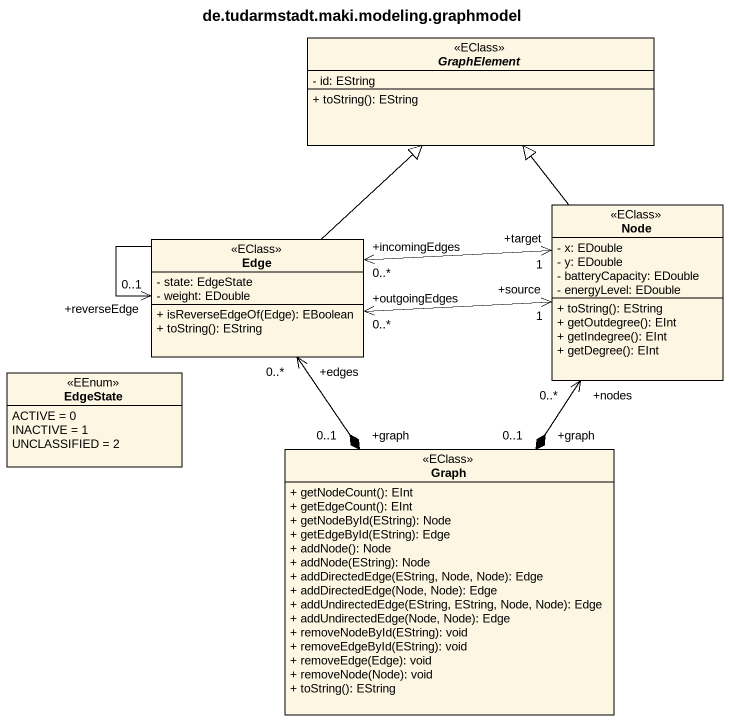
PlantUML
@startuml
title de.tudarmstadt.maki.modeling.graphmodel
hide circle
hide empty members
skinparam classAttributeIconSize 0
abstract class GraphElement <<EClass>> {
  - id: EString
  + toString(): EString
}
class "Node" as Node_ <<EClass>> {
  - x: EDouble
  - y: EDouble
  - batteryCapacity: EDouble
  - energyLevel: EDouble
  + toString(): EString
  + getOutdegree(): EInt
  + getIndegree(): EInt
  + getDegree(): EInt
}
class Edge <<EClass>> {
  - state: EdgeState
  - weight: EDouble
  + isReverseEdgeOf(Edge): EBoolean
  + toString(): EString
}
enum EdgeState <<EEnum>> {
  ACTIVE = 0
  INACTIVE = 1
  UNCLASSIFIED = 2
}
class Graph <<EClass>> {
  + getNodeCount(): EInt
  + getEdgeCount(): EInt
  + getNodeById(EString): Node
  + getEdgeById(EString): Edge
  + addNode(): Node
  + addNode(EString): Node
  + addDirectedEdge(EString, Node, Node): Edge
  + addDirectedEdge(Node, Node): Edge
  + addUndirectedEdge(EString, EString, Node, Node): Edge
  + addUndirectedEdge(Node, Node): Edge
  + removeNodeById(EString): void
  + removeEdgeById(EString): void
  + removeEdge(Edge): void
  + removeNode(Node): void
  + toString(): EString
}
Node_ -up-|> GraphElement
Edge -up-|> GraphElement
Edge "+incomingEdges\n0..*" <-right-> "+target\n1" Node_
Edge "+outgoingEdges\n0..*" <-right-> "+source\n1" Node_
Edge --> "+reverseEdge\n0..1" Edge
Graph "+graph\n0..1" *-up-> "+nodes\n0..*" Node_
Graph "+graph\n0..1" *-up-> "+edges\n0..*" Edge
@enduml
